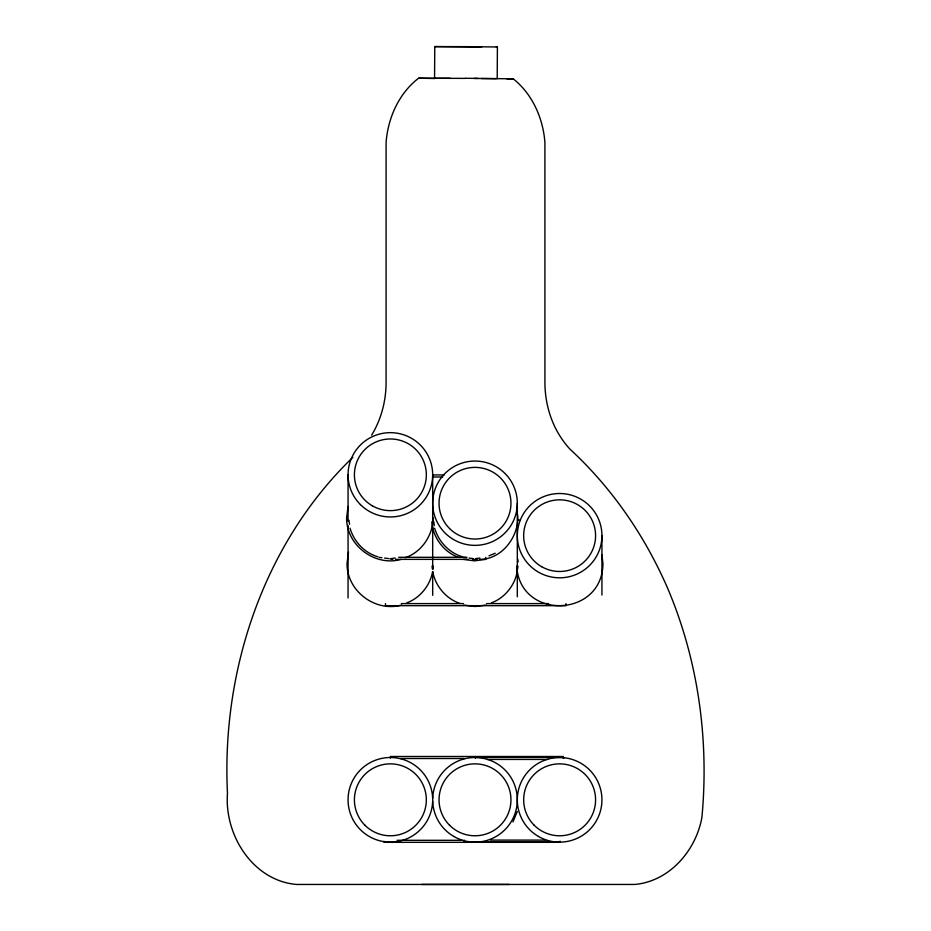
<?xml version="1.0" encoding="UTF-8"?>
<svg xmlns="http://www.w3.org/2000/svg" width="931" height="931" viewBox="0 0 931 931"><rect width="100%" height="100%" fill="white"/><g stroke="black" fill="none" stroke-linecap="round" stroke-linejoin="round"><path stroke-width="1.4" d="M435.568 78.379L434.568 78.332L434.765 46.597L465.826 46.643L497.398 46.981L497.212 78.716M348.078 506.452L346.611 517.683C346.123 545.101 374.844 566.932 401.145 559.368M348.52 552.118L347.042 563.348C346.553 590.766 375.274 612.586 401.587 605.034M433.264 517.683C432.996 535.092 421.824 552.188 405.066 557.75M432.589 571.727C430.122 585.483 420.009 598.016 406.812 602.881M432.962 568.934L433.334 566.141M517.217 571.727C514.75 585.483 504.637 598.016 491.44 602.881M517.589 568.934L517.95 566.141M512.958 821.922L517.287 811.471M371.632 435.149C381.198 419.439 386.051 401.04 386.074 382.676L386.097 142.431C387.936 117.958 398.852 93.403 418.566 78.227L465.628 78.379M352.872 457.296C263.554 543.378 221.299 670.716 227.478 793.317C224.22 834.735 252.58 880.447 296.256 884.45L634.744 884.45C669.482 881.366 695.957 850.585 701.893 817.499C709.271 739.191 698.041 658.752 666.805 586.344C644.077 534.755 611.492 487.46 569.993 449.184C564.663 443.389 560.125 436.895 556.412 429.947C548.801 415.435 544.961 399.05 544.926 382.676L544.903 142.431C543.099 118.249 532.427 94.089 513.214 78.809L474.182 78.437M488.984 555.819L495.211 553.258M391.264 558.588L395.279 558.065M475.892 558.588L479.907 558.065M486.215 605.034L474.996 606.512L463.778 605.034M513.214 78.809L506.906 78.891M434.568 78.332L450.115 78.297M421.696 884.45L509.304 884.45M432.601 474.938L444.168 474.938M432.601 476.998L442.725 476.998M517.485 520.126L520.394 520.126M398.643 557.308L466.897 557.308M392.835 559.368L389.938 558.891M395.745 559.368L468.351 559.368M472.704 559.368L477.056 559.368M479.965 559.368C501.169 559.368 517.834 538.083 517.892 517.683L517.147 512.038M401.377 603.602L463.452 603.602M486.552 603.602L548.627 603.602M400.539 758.509L464.464 758.509M487.006 759.428L547.777 759.428M490.358 840.099L545.543 840.099M397.025 840.309L461.997 840.309M558.612 842.113L464.22 842.113L464.22 840.099M472.11 842.322L384.038 842.322L384.038 841.31M479.325 842.322L555.842 842.322M481.641 47.016L434.765 46.597M465.5 78.297L478.197 78.39M481.269 78.495L496.072 78.669M434.858 78.495L418.566 78.227M496.27 46.934L497.398 46.981M463.871 557.366L466.547 557.716M469.212 558.065L473.227 558.588M463.347 559.368L474.566 560.846L485.773 559.368L485.773 557.308M379.243 557.366L381.919 557.716M384.584 558.065L388.599 558.588M462.626 556.854C449.126 552.874 438.606 541.691 434.672 528.273M458.122 557.215C443.598 551.839 432.845 537.315 431.786 521.872M377.998 556.854C364.498 552.874 353.978 541.691 350.044 528.273M459.867 603.416C446.077 598.749 435.312 585.995 432.775 571.727M601.845 554.911L602.951 563.348C602.694 617.893 519.975 620.674 516.67 566.141M517.776 559.1L518.136 561.893M433.788 521.616L434.312 525.608M432.042 566.141L432.403 568.934M348.985 520.289L349.521 524.281M601.938 535.651A42.314 42.151 0 0 1 538.467 572.158A42.314 42.151 0 0 1 538.467 499.156A42.314 42.151 0 0 1 601.938 535.651L601.938 595.06M565.955 603.602L565.955 605.674L385.492 605.674L385.492 603.602M563.697 758.416L563.697 757.415L475.438 757.415L475.438 758.416M563.267 758.125L563.267 756.496L390.368 756.496L390.368 758.125M560.055 841.112L560.055 842.113M517.31 503.205A42.314 42.151 0 0 1 453.839 539.712A42.314 42.151 0 0 1 453.839 466.699A42.314 42.151 0 0 1 517.31 503.205L517.31 596.771M432.682 474.81L432.682 523.35M432.682 526.236L432.682 569.423M432.682 571.878L432.682 595.328M348.054 474.81L348.054 521.162M348.054 525.515L348.054 597.958M432.659 801.195A42.314 42.314 0 0 1 368.816 836.236A42.314 42.314 0 0 1 368.816 763.408A42.314 42.314 0 0 1 432.659 798.449M364.94 825.25A35.972 35.972 0 0 0 425.106 809.132A35.972 35.972 0 0 0 381.058 765.084A35.972 35.972 0 0 0 364.94 825.25M453.839 836.469A42.314 42.314 0 0 0 517.31 799.822A42.314 42.314 0 0 0 453.839 763.176A42.314 42.314 0 0 0 453.839 836.469M449.568 825.25A35.972 35.972 0 0 0 509.734 809.132A35.972 35.972 0 0 0 465.686 765.084A35.972 35.972 0 0 0 449.568 825.25M538.467 836.469A42.314 42.314 0 0 0 601.938 799.822A42.314 42.314 0 0 0 538.467 763.176A42.314 42.314 0 0 0 538.467 836.469M534.196 825.25A35.972 35.972 0 0 0 594.362 809.132A35.972 35.972 0 0 0 550.314 765.084A35.972 35.972 0 0 0 534.196 825.25M541.644 566.688A35.972 35.832 0 0 0 595.584 535.651A35.972 35.832 0 0 0 541.644 504.625A35.972 35.832 0 0 0 541.644 566.688M449.568 528.54A35.972 35.832 0 0 0 509.734 512.481A35.972 35.832 0 0 0 465.686 468.596A35.972 35.832 0 0 0 449.568 528.54M360.448 504.614A42.314 42.151 0 0 0 431.239 485.714A42.314 42.151 0 0 0 379.417 434.09A42.314 42.151 0 0 0 360.448 504.614M372.388 505.836A35.972 35.832 0 0 0 426.34 474.81A35.972 35.832 0 0 0 372.388 443.773A35.972 35.832 0 0 0 372.388 505.836"/></g></svg>
